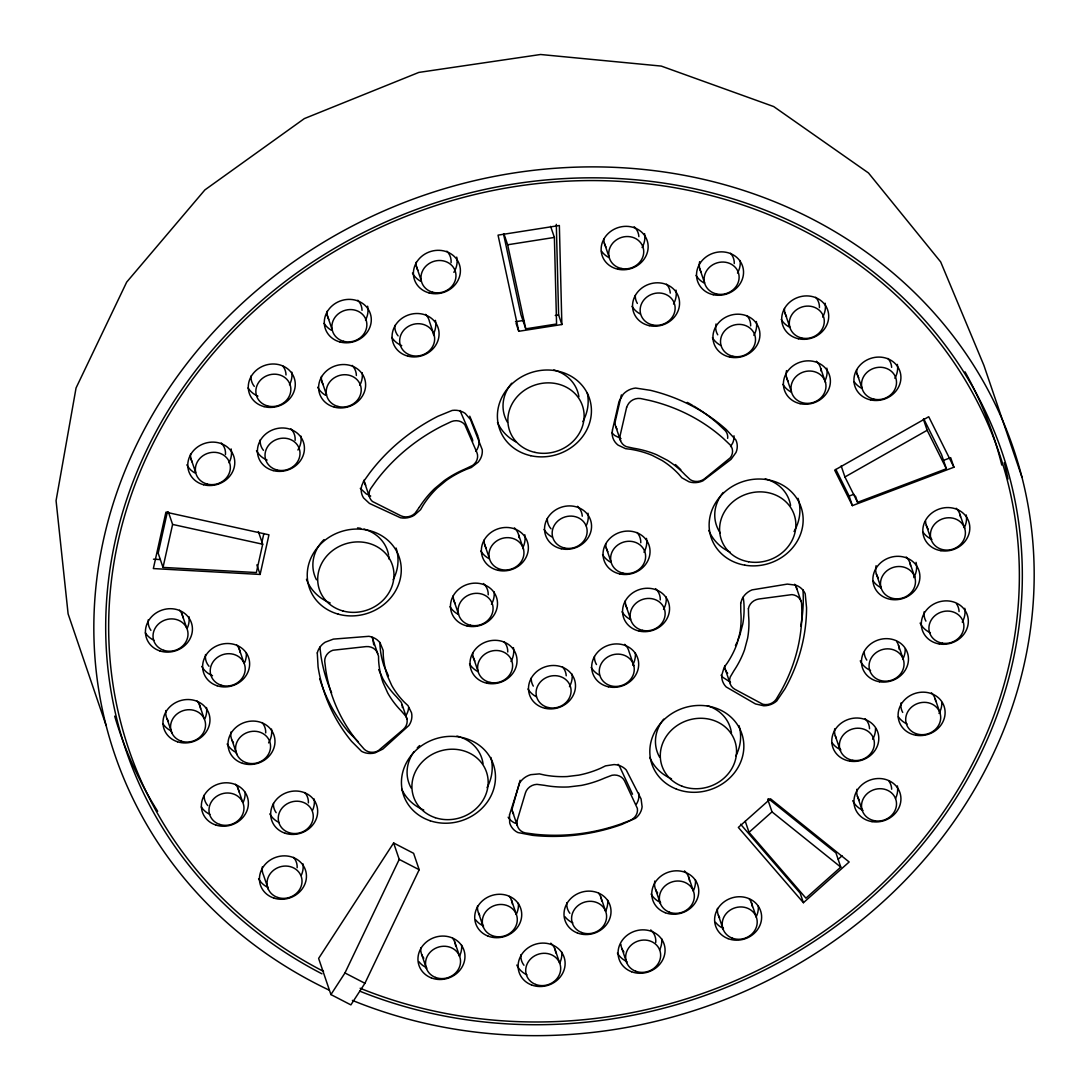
<?xml version="1.0" encoding="UTF-8"?>
<svg xmlns="http://www.w3.org/2000/svg" width="1090" height="1090" viewBox="0 0 1090 1090"><rect width="100%" height="100%" fill="white"/><g stroke="black" fill="none" stroke-linecap="round" stroke-linejoin="round"><path stroke-width="1.5" d="M167.397 511.864L158.173 553.202L163.01 567.413L256.368 572.55L262.69 544.223L258.385 531.579M163.01 567.413L172.602 524.426L168.31 511.796M261.654 543.419L263.862 533.514M260.115 574.444L268.958 534.822L165.925 512.177L153.349 568.571L260.115 574.444L256.859 564.879M621.395 394.88L615.387 420.89A11.867 10.736 -18.8 0 0 617.022 428.956M520.121 780.276L512.164 808.807A11.663 10.559 -18.8 0 0 513.635 814.08M330.924 994.571L344.958 972.961L399.226 859.397L393.626 842.979L318.621 958.423L330.924 994.571L350.885 1004.885L364.918 983.289L419.187 869.725L413.601 853.307L393.626 842.979M730.586 446.6L732.752 442.894A18.012 16.296 -18.8 0 0 733.992 435.796M768.491 798.725L835.948 852.911L840.785 867.122L805.919 898.16L749.021 832.338L772.006 811.873L767.701 799.243M838.278 859.206L842.093 855.814M803.412 902.711L849.165 861.986L770.494 798.793L738.339 827.419L803.412 902.711L800.155 893.146L740.6 824.231M923.802 419.023L941.528 454.544L946.379 468.755L857.585 502.327L844.927 476.97L927.154 430.278L923.394 419.214M835.839 469.449L849.137 496.059L853.892 494.26M942.741 460.661L950.671 457.664L953.927 467.229L852.394 505.624L834.668 470.144L928.721 416.734L953.927 467.229M503.88 233.71L507.64 244.773L554.388 237.429L556.568 324.002L525.775 328.839L520.925 314.628L503.512 233.859M515.516 321.714L523.799 320.419M555.287 315.473L558.611 314.956L561.868 324.52L518.772 331.292L516.061 323.308M153.472 559.197L160.257 559.565M172.602 524.426L262.69 544.223M517.328 823.89L514.589 822.95A18.012 16.296 -18.8 0 1 508.144 817.214M621.014 438.616L614.801 435.537A18.217 16.486 -18.8 0 1 611.749 432.403M370.695 496.045L366.199 493.865L360.286 488.334M399.226 859.397L419.187 869.725M344.958 972.961L364.918 983.289M730.518 682.258L722.943 677.394A18.217 16.486 -18.8 0 1 721.09 675.16M680.841 469.736L675.432 464.544M358.283 741.772L348.269 731.731A187.398 169.563 -18.8 0 1 319.765 678.838M772.006 811.873L840.785 867.122M459.98 410.48L472.065 438.371A11.867 10.736 -18.8 0 1 472.747 441.096M388.476 675.909L384.102 666.167A94.571 85.565 -18.8 0 1 380.001 645.634L379.933 642.419M927.154 430.278L946.379 468.755M469.763 416.176L478.06 436.395M378.68 669.573L382.903 678.798A100.866 91.26 -18.8 0 0 396.46 696.769L401.093 702.11A11.867 10.736 -18.8 0 1 402.346 707.533M1021.902 477.038L983.916 365.423L940.684 261.927L868.485 172.969L773.696 106.561L661.262 66.081L540.572 54.5L418.832 72.417L304.342 118.592L204.893 189.905L126.685 282.106L76.055 387.972L56.067 500.678L68.111 613.888L106.111 725.504M959.84 514.153L964.677 528.364A17.672 15.996 -18.8 0 1 943.845 549.864A17.672 15.996 -18.8 0 1 935.179 523.554A17.672 15.996 -18.8 0 1 964.677 528.364M926.282 525.285L931.119 539.495M857.122 373.856L861.958 388.067M909.918 562.903L914.755 577.114A17.672 15.996 -18.8 0 1 893.923 598.614A17.672 15.996 -18.8 0 1 885.257 572.305A17.672 15.996 -18.8 0 1 914.755 577.114M935.125 698.745L939.975 712.955A17.672 15.996 -18.8 0 1 919.143 734.456A17.672 15.996 -18.8 0 1 910.463 708.146A17.672 15.996 -18.8 0 1 939.975 712.955M820.688 368.352L825.525 382.563A17.672 15.996 -18.8 0 1 803.398 402.932A17.672 15.996 -18.8 0 1 796.518 376.077A17.672 15.996 -18.8 0 1 825.525 382.563M855.432 496.018L857.585 502.327M841.167 465.907L844.927 476.97M876.36 574.035L881.197 588.246M849.137 496.059L852.394 505.624M898.487 645.239L903.324 659.45A17.672 15.996 -18.8 0 1 882.505 680.95A17.672 15.996 -18.8 0 1 873.826 654.64A17.672 15.996 -18.8 0 1 903.324 659.45M784.895 312.68L789.732 326.891M786.585 377.603L791.435 391.814M699.725 268.63L704.562 282.841M796.082 586.624L800.918 600.835M857.408 796.231L862.245 810.442M835.253 735.723L840.09 749.934M604.337 243.111L609.174 257.335M724.986 668.429L729.823 682.64M550.614 226.379L554.388 237.429M615.7 426.463L620.537 440.687M745.26 821.274L749.021 832.338M751.351 902.534L756.188 916.745M606.231 547.848L611.068 562.072M625.755 605.018L630.592 619.229M633.808 665.649A17.672 15.996 -18.8 0 0 604.8 659.178A17.672 15.996 -18.8 0 0 611.681 686.019A17.672 15.996 -18.8 0 0 633.808 665.649L628.971 651.438A17.672 15.996 -18.8 0 0 624.706 644.313M718.378 915.287L723.229 929.498M688.485 876.578L693.322 890.789M655.526 889.331L660.363 903.542M518.663 534.986L523.5 549.197A17.672 15.996 -18.8 0 1 501.359 569.566A17.672 15.996 -18.8 0 1 494.479 542.711A17.672 15.996 -18.8 0 1 523.5 549.197M416.435 266.437L421.271 280.648M434.351 335.897A17.672 15.996 -18.8 0 0 405.725 328.281A17.672 15.996 -18.8 0 0 411.366 355.435A17.672 15.996 -18.8 0 0 434.351 335.897L429.514 321.686A17.672 15.996 -18.8 0 0 425.577 314.37M484.56 544.237L489.396 558.448M621.831 948.368L626.668 962.579M600.74 896.893L605.577 911.104M473.21 657.079L478.047 671.29M453.685 599.909L458.522 614.12M512.518 811.559L517.355 825.77M554.837 948.859L559.674 963.07M327.327 315.5L332.164 329.711M511.442 900.04L516.279 914.251M364.591 482.638L369.428 496.849M321.673 380.642L326.51 394.853M478.483 912.793L483.32 927.004M402.115 704.712L406.952 718.937M371.595 636.86A11.867 10.736 -18.8 0 1 372.875 639.367L378.53 656.207L378.611 660.526A100.866 91.26 -18.8 0 0 382.985 682.435L387.74 693.022A100.866 91.26 -18.8 0 0 401.297 710.98L405.93 716.321A11.867 10.736 -18.8 0 1 403.286 729.442L378.094 750.86A11.663 10.559 -18.8 0 1 364.264 749.252L358.147 742.29A181.103 163.868 -18.8 0 1 325.828 670.405L324.711 661.289A11.663 10.559 -18.8 0 1 332.845 650.253L366.036 646.602A11.867 10.736 -18.8 0 1 377.726 653.578M454.68 941.842L459.517 956.053M421.721 954.595L426.558 968.806M190.818 458.236L195.655 472.447M239.051 648.564L243.888 662.774M232.047 740.301L236.898 754.512M181.839 613.752L186.676 627.963M237.797 787.852L242.634 802.063M268.344 889.304L263.507 875.093A17.672 15.996 -18.8 0 1 262.322 866.877M199.388 704.576L204.225 718.787M167.042 718.773L171.879 732.984M372.875 639.367L373.747 644.871M478.374 437.662L479.001 440.21A18.217 16.486 -18.8 0 1 475.853 451.396M632.541 794.228L619.706 766.665A11.867 10.736 -18.8 0 0 618.098 764.335M507.64 244.773L525.775 328.839M518.772 331.292L498.048 235.14L559.361 225.507L561.868 324.52M743.176 597.225L743.762 601.476A100.866 91.26 -18.8 0 1 742.78 624.025L739.715 635.565A100.866 91.26 -18.8 0 1 737.426 641.329M319.874 647.079L320.991 656.194A181.103 163.868 -18.8 0 0 331.605 692.709M803.044 589.854L803.303 598.151A187.398 169.563 -18.8 0 1 800.755 626.355M638.767 793.166L638.863 797.267A18.012 16.296 -18.8 0 1 636.396 804.161M556.309 224.336L558.611 314.956M329.166 990.142A474.668 429.487 -18.8 0 1 321.1 243.724A474.668 429.487 -18.8 0 1 1033.838 558.312A474.668 429.487 -18.8 0 1 352.397 1000.388M966.271 514.971A23.735 21.473 -18.8 0 1 964.432 527.546M931.896 539.414A23.735 21.473 -18.8 0 1 923.039 532.206M906.226 557.004A17.672 15.996 -18.8 0 1 910.531 565.628M878.227 577.768A17.672 15.996 -18.8 0 1 876.101 565.696M956.148 508.253A17.672 15.996 -18.8 0 1 960.453 516.878M928.149 529.018A17.672 15.996 -18.8 0 1 925.56 521.156M916.05 562.345A23.735 21.473 -18.8 0 1 913.829 577.605M880.638 587.537A23.735 21.473 -18.8 0 1 873.117 580.956M321.959 973.82A462.691 418.655 -18.8 0 1 335.352 247.866A462.691 418.655 -18.8 0 1 1022.12 562.644A462.691 418.655 -18.8 0 1 359.823 991.178M323.526 971.408A459.694 415.944 -18.8 0 1 337.151 249.964A459.694 415.944 -18.8 0 1 1019.177 563.585A459.694 415.944 -18.8 0 1 360.136 988.249M1004.258 462.664A462.691 418.655 -18.8 0 1 1007.991 479.014M157.668 811.287A462.691 418.655 -18.8 0 1 114.695 716.157M965.032 371.854A459.694 415.944 -18.8 0 1 1001.778 465.048M562.508 666.889A17.672 15.996 -18.8 0 1 566.228 675.773M533.296 686.114A17.672 15.996 -18.8 0 1 531.239 678.089M572.141 674.192A23.735 21.473 -18.8 0 1 569.471 686.686M536.321 696.742A23.735 21.473 -18.8 0 1 528.01 689.016M956.475 603.724A17.672 15.996 -18.8 0 1 959.064 611.585M925.914 621.137A17.672 15.996 -18.8 0 1 924.238 611.64M964.773 608.274A23.735 21.473 -18.8 0 1 962.252 622.158M930.383 632.731A23.735 21.473 -18.8 0 1 920.11 623.085M825.144 303.211A23.735 21.473 -18.8 0 1 822.678 317.108M789.528 327.163A23.735 21.473 -18.8 0 1 781.217 319.438M816.424 361.226A17.672 15.996 -18.8 0 1 821.124 371.118M788.206 381.459A17.672 15.996 -18.8 0 1 786.517 370.614M815.715 297.311A17.672 15.996 -18.8 0 1 819.448 307.598M786.503 316.536A17.672 15.996 -18.8 0 1 784.446 308.511M523.963 965.25A17.672 15.996 -18.8 0 1 520.925 954.731M550.791 943.177A17.672 15.996 -18.8 0 1 555.805 952.933M561.786 952.129A23.735 21.473 -18.8 0 1 559.62 963.301M526.961 974.842A23.735 21.473 -18.8 0 1 516.796 965.086M479.75 915.287A17.672 15.996 -18.8 0 1 477.529 905.913M509.343 896.416A17.672 15.996 -18.8 0 1 512.409 904.114M518.39 903.31A23.735 21.473 -18.8 0 1 516.21 914.483M483.551 926.023A23.735 21.473 -18.8 0 1 475.635 919.851M657.611 892.969A17.672 15.996 -18.8 0 1 654.777 881.047M684.438 870.896A17.672 15.996 -18.8 0 1 689.452 880.652M423.806 958.219A17.672 15.996 -18.8 0 1 420.767 947.714M452.582 938.218A17.672 15.996 -18.8 0 1 455.647 945.902M661.739 938.885A23.735 21.473 -18.8 0 1 659.573 950.058M626.913 961.598A23.735 21.473 -18.8 0 1 617.403 953.096M461.629 945.112A23.735 21.473 -18.8 0 1 459.449 956.284M426.79 967.825A23.735 21.473 -18.8 0 1 418.873 961.652M695.434 879.848A23.735 21.473 -18.8 0 1 693.267 891.021M660.608 902.561A23.735 21.473 -18.8 0 1 651.098 894.059M719.659 917.766A17.672 15.996 -18.8 0 1 717.438 908.392M749.252 898.896A17.672 15.996 -18.8 0 1 752.318 906.594M650.744 929.933A17.672 15.996 -18.8 0 1 655.744 942.496M623.916 952.006A17.672 15.996 -18.8 0 1 620.864 944.308M758.299 905.804A23.735 21.473 -18.8 0 1 756.119 916.962M723.46 928.503A23.735 21.473 -18.8 0 1 715.544 922.344M569.866 913.284A17.672 15.996 -18.8 0 1 566.827 902.765M598.642 893.269A17.672 15.996 -18.8 0 1 601.707 900.953M607.689 900.163A23.735 21.473 -18.8 0 1 605.509 911.335M572.85 922.876A23.735 21.473 -18.8 0 1 564.933 916.704M513.444 647.61A23.735 21.473 -18.8 0 1 510.992 661.521M477.842 671.563A23.735 21.473 -18.8 0 1 469.518 663.837M504.03 641.71A17.672 15.996 -18.8 0 1 507.749 651.997M474.818 660.935A17.672 15.996 -18.8 0 1 472.76 652.91M483.51 583.531A17.672 15.996 -18.8 0 1 488.238 594.827M455.293 603.765A17.672 15.996 -18.8 0 1 453.236 595.74M494.138 591.843A23.735 21.473 -18.8 0 1 491.467 604.351M458.318 614.392A23.735 21.473 -18.8 0 1 450.006 606.68M514.385 527.86A17.672 15.996 -18.8 0 1 519.099 537.752M486.167 548.093A17.672 15.996 -18.8 0 1 484.11 540.068M524.808 534.768A23.735 21.473 -18.8 0 1 523.023 547.357M489.192 558.72A23.735 21.473 -18.8 0 1 480.881 551.009M746.95 315.596A17.672 15.996 -18.8 0 1 750.669 325.883M717.738 334.821A17.672 15.996 -18.8 0 1 716.035 323.975M756.365 321.496A23.735 21.473 -18.8 0 1 753.899 335.393M720.763 345.448A23.735 21.473 -18.8 0 1 712.438 337.723M826.833 368.134A23.735 21.473 -18.8 0 1 825.048 380.723M791.231 392.087A23.735 21.473 -18.8 0 1 782.906 384.361M887.941 358.474A17.672 15.996 -18.8 0 1 891.647 367.357M858.729 377.699A17.672 15.996 -18.8 0 1 856.672 369.687M897.356 364.387A23.735 21.473 -18.8 0 1 894.89 378.284M861.754 388.34A23.735 21.473 -18.8 0 1 854.206 381.786M635.32 652.624A23.735 21.473 -18.8 0 1 632.65 665.132M599.514 675.173A23.735 21.473 -18.8 0 1 591.189 667.462M596.489 664.546A17.672 15.996 -18.8 0 1 594.432 656.521M730.545 253.262A17.672 15.996 -18.8 0 1 734.279 263.548M701.333 272.486A17.672 15.996 -18.8 0 1 699.644 261.641M644.585 233.642A23.735 21.473 -18.8 0 1 642.119 247.553M608.969 257.594A23.735 21.473 -18.8 0 1 601.421 251.054M740.178 260.565A23.735 21.473 -18.8 0 1 737.508 273.059M704.358 283.114A23.735 21.473 -18.8 0 1 696.047 275.389M634.176 226.734A17.672 15.996 -18.8 0 1 638.876 236.625M605.945 246.967A17.672 15.996 -18.8 0 1 603.887 238.942M675.991 290.117A23.735 21.473 -18.8 0 1 673.525 304.015M640.375 314.07A23.735 21.473 -18.8 0 1 632.05 306.345M666.562 284.218A17.672 15.996 -18.8 0 1 670.268 293.101M637.35 303.442A17.672 15.996 -18.8 0 1 635.293 295.417M905.218 648.863A23.735 21.473 -18.8 0 1 903.079 658.646M870.542 670.514A23.735 21.473 -18.8 0 1 860.255 660.867M896.62 641.492A17.672 15.996 -18.8 0 1 899.209 649.354M866.809 660.104A17.672 15.996 -18.8 0 1 864.22 652.242M931.446 692.845A17.672 15.996 -18.8 0 1 935.751 701.47M902.711 712.424A17.672 15.996 -18.8 0 1 901.035 702.927M941.855 702.369A23.735 21.473 -18.8 0 1 939.035 713.446M907.18 724.019A23.735 21.473 -18.8 0 1 898.337 716.811M875.529 728.229A23.735 21.473 -18.8 0 1 872.708 739.306M840.853 749.865A23.735 21.473 -18.8 0 1 832.011 742.658M865.119 718.705A17.672 15.996 -18.8 0 1 869.534 728.72M836.384 738.284A17.672 15.996 -18.8 0 1 834.708 728.788M889.086 781.353A17.672 15.996 -18.8 0 1 891.675 789.215M859.274 799.965A17.672 15.996 -18.8 0 1 856.863 789.283M897.397 785.917A23.735 21.473 -18.8 0 1 895.544 798.493M863.008 810.361A23.735 21.473 -18.8 0 1 852.721 800.728M587.987 513.213A23.735 21.473 -18.8 0 1 586.216 525.789M552.385 537.166A23.735 21.473 -18.8 0 1 544.06 529.44M577.577 506.291A17.672 15.996 -18.8 0 1 582.278 516.197M551.022 528.8A17.672 15.996 -18.8 0 1 547.303 518.513M646.479 538.392A23.735 21.473 -18.8 0 1 644.013 552.289M610.863 562.331A23.735 21.473 -18.8 0 1 602.552 554.619M637.051 532.479A17.672 15.996 -18.8 0 1 640.784 542.766M607.839 551.704A17.672 15.996 -18.8 0 1 605.781 543.678M655.581 588.641A17.672 15.996 -18.8 0 1 660.295 599.936M627.363 608.874A17.672 15.996 -18.8 0 1 625.306 600.849M666.194 596.952A23.735 21.473 -18.8 0 1 663.524 609.46M630.388 619.502A23.735 21.473 -18.8 0 1 622.063 611.79M765.221 478.905A38.504 34.839 -18.8 0 1 790.591 505.488M720.231 532.901A38.504 34.839 -18.8 0 1 723.201 492.476M798.057 498.307A47.47 42.946 -18.8 0 1 794.051 531.511M730.177 552.139A47.47 42.946 -18.8 0 1 708.813 530.476M659.491 756.978A38.504 34.839 -18.8 0 1 663.701 719.141M707.192 705.68A38.504 34.839 -18.8 0 1 731.472 733.12M739.034 725.627A47.47 42.946 -18.8 0 1 735.886 755.847M671.508 778.819A47.47 42.946 -18.8 0 1 649.763 757.482M221.284 442.976A17.672 15.996 -18.8 0 1 225.48 454.476M192.249 462.16A17.672 15.996 -18.8 0 1 190.559 454.04M290.935 428.833A17.672 15.996 -18.8 0 1 295.131 440.346M263.453 450.347A17.672 15.996 -18.8 0 1 260.21 439.897M301.003 436.163A23.735 21.473 -18.8 0 1 297.911 449.993M267.077 460.075A23.735 21.473 -18.8 0 1 256.491 450.715M231.121 448.93A23.735 21.473 -18.8 0 1 229.009 462.841M194.783 472.924A23.735 21.473 -18.8 0 1 186.84 464.858M304.805 792.539A17.672 15.996 -18.8 0 1 308.402 802.867M276.151 812.677A17.672 15.996 -18.8 0 1 273.427 803.439M302.993 863.852A23.735 21.473 -18.8 0 1 301.412 875.066M267.936 887.437A23.735 21.473 -18.8 0 1 258.603 878.772M293.578 857.38A17.672 15.996 -18.8 0 1 297.175 867.708M314.22 799.011A23.735 21.473 -18.8 0 1 312.639 810.224M279.163 822.596A23.735 21.473 -18.8 0 1 269.829 813.93M435.414 320.324A23.735 21.473 -18.8 0 1 433.302 334.235M401.719 345.612A23.735 21.473 -18.8 0 1 391.841 337.464M357.793 300.241A17.672 15.996 -18.8 0 1 362.03 310.337M328.758 319.425A17.672 15.996 -18.8 0 1 327.068 311.304M367.63 306.195A23.735 21.473 -18.8 0 1 365.518 320.106M331.278 330.188A23.735 21.473 -18.8 0 1 324.057 323.335M398.095 335.884A17.672 15.996 -18.8 0 1 394.853 325.433M446.9 251.177A17.672 15.996 -18.8 0 1 451.096 262.676M417.865 270.361A17.672 15.996 -18.8 0 1 416.176 262.24M282.719 365.913A17.672 15.996 -18.8 0 1 286.016 374.96M254.297 386.378A17.672 15.996 -18.8 0 1 251.054 375.927M291.847 372.194A23.735 21.473 -18.8 0 1 289.504 384.729M257.921 396.106A23.735 21.473 -18.8 0 1 248.043 387.958M456.737 257.117A23.735 21.473 -18.8 0 1 453.876 272.337M420.386 281.125A23.735 21.473 -18.8 0 1 412.456 273.059M362.207 372.726A23.735 21.473 -18.8 0 1 359.85 385.26M325.624 395.329A23.735 21.473 -18.8 0 1 317.694 387.277M352.138 365.395A17.672 15.996 -18.8 0 1 356.375 375.491M323.09 384.566A17.672 15.996 -18.8 0 1 321.414 376.459M411.257 788.165A38.504 34.839 -18.8 0 1 414.118 751.61M417.252 747.876A38.504 34.839 -18.8 0 1 419.636 745.574M456.928 736.091A38.504 34.839 -18.8 0 1 460.034 736.99M461.547 737.521A38.504 34.839 -18.8 0 1 483.047 763.736M490.922 757.496A47.47 42.946 -18.8 0 1 487.039 787.648M423.751 810.02A47.47 42.946 -18.8 0 1 401.651 789.01M388.803 556.118A38.504 34.839 -18.8 0 1 389.103 559.17M316.468 579.798A38.504 34.839 -18.8 0 1 323.989 539.618M357.534 527.901A38.504 34.839 -18.8 0 1 360.804 528.378M363.965 529.113A38.504 34.839 -18.8 0 1 388.544 554.633M396.079 548.038A47.47 42.946 -18.8 0 1 393.149 579.757M330.175 602.961A47.47 42.946 -18.8 0 1 306.467 579.335M408.627 707.492A18.217 16.486 -18.8 0 1 405.712 715.844M365.736 485.145A11.663 10.559 -18.8 0 1 364.21 479.9M587.306 393.013A47.47 42.946 -18.8 0 1 582.823 421.626M516.333 442.104A47.47 42.946 -18.8 0 1 497.476 422.375M553.802 369.987A38.504 34.839 -18.8 0 1 578.913 396.774M507.518 422.348A38.504 34.839 -18.8 0 1 511.673 383.23M727.657 438.344A11.663 10.559 -18.8 0 0 725.245 430.632L718.487 424.214A181.103 163.868 -18.8 0 0 693.717 406.052M687.286 402.387A181.103 163.868 -18.8 0 1 692.45 405.303M736.799 642.746A100.866 91.26 -18.8 0 1 735.45 645.566M727.67 673.307A11.867 10.736 -18.8 0 1 724.796 665.609M794.651 584.254A11.663 10.559 -18.8 0 1 796.776 589.295M150.911 630.361A17.672 15.996 -18.8 0 1 148.308 619.72M179.564 610.223A17.672 15.996 -18.8 0 1 183.025 617.744M271.533 729.06A23.735 21.473 -18.8 0 1 268.59 742.889M236.476 752.645A23.735 21.473 -18.8 0 1 227.142 743.993M262.118 722.588A17.672 15.996 -18.8 0 1 265.715 732.93M233.464 742.726A17.672 15.996 -18.8 0 1 230.862 732.085M188.979 616.695A23.735 21.473 -18.8 0 1 187.398 627.908M153.922 640.28A23.735 21.473 -18.8 0 1 145.311 632.84M207.74 805.565A17.672 15.996 -18.8 0 1 204.13 795.223M235.508 784.323A17.672 15.996 -18.8 0 1 238.983 791.858M245.087 792.185A23.735 21.473 -18.8 0 1 243.343 802.008M209.88 814.38A23.735 21.473 -18.8 0 1 201.269 806.941M168.446 721.185A17.672 15.996 -18.8 0 1 165.857 710.544M197.099 701.061A17.672 15.996 -18.8 0 1 200.574 708.582M206.514 707.519A23.735 21.473 -18.8 0 1 204.934 718.732M171.471 731.118A23.735 21.473 -18.8 0 1 162.86 723.665M208.994 666.276A17.672 15.996 -18.8 0 1 205.52 654.531M236.762 645.048A17.672 15.996 -18.8 0 1 240.236 652.569M246.326 652.91A23.735 21.473 -18.8 0 1 244.596 662.72M212.496 675.691A23.735 21.473 -18.8 0 1 201.786 666.44M509.507 814.884L509.684 822.882A18.012 16.296 -18.8 0 0 517.845 832.528L532.56 835.335A187.398 169.563 -18.8 0 0 621.559 824.558L635.579 818.249A18.012 16.296 -18.8 0 0 642.119 806.832L641.083 798.943L626.26 769.99A18.217 16.486 -18.8 0 0 614.133 764.567L605.509 765.875L600.781 768.191A94.571 85.565 -18.8 0 1 578.736 775.14L567.1 776.557A94.571 85.565 -18.8 0 1 544.414 775.017L539.414 773.886L530.748 774.677A18.217 16.486 -18.8 0 0 519.671 782.906L509.507 814.884M517.246 820.211L517.014 823.018A11.663 10.559 -18.8 0 0 525.407 832.951L535.217 834.259A181.103 163.868 -18.8 0 0 621.218 823.836L630.633 820.198A11.663 10.559 -18.8 0 0 637.378 808.439L624.543 780.876A11.867 10.736 -18.8 0 0 611.981 775.263L604.773 778.001A100.866 91.26 -18.8 0 1 581.27 785.427L568.599 786.953A100.866 91.26 -18.8 0 1 544.4 785.318L536.92 784.35A11.867 10.736 -18.8 0 0 525.434 792.88L517.246 820.211M612.471 429.964L612.13 433.943A18.217 16.486 -18.8 0 0 618.057 445.102L625.565 448.671L630.701 449.298A94.571 85.565 -18.8 0 1 652.188 455.361L662.107 460.498A94.571 85.565 -18.8 0 1 678.688 474.109L681.836 477.774L689.044 481.807A18.217 16.486 -18.8 0 0 702.859 480.867L731.063 459.326L736.009 452.473A18.012 16.296 -18.8 0 0 735.818 439.883L726.212 429.514A187.398 169.563 -18.8 0 0 650.457 390.329L635.593 388.054A18.012 16.296 -18.8 0 0 623.262 394.158L619.052 401.393L612.471 429.964M317.285 652.924L318.076 666.917A187.398 169.563 -18.8 0 0 351.525 741.295L361.539 751.337A18.012 16.296 -18.8 0 0 374.96 752.904L382.835 749.089L408.968 725.409A18.217 16.486 -18.8 0 0 411.516 712.751L408.014 705.625L404.445 702.314A94.571 85.565 -18.8 0 1 391.732 685.474L387.359 675.732A94.571 85.565 -18.8 0 1 383.258 655.199L383.162 650.389L380.178 643.045A18.217 16.486 -18.8 0 0 368.911 636.315L333.377 639.108L325.174 642.201A18.012 16.296 -18.8 0 0 317.285 652.924M740.71 603.152L740.791 611.871A94.571 85.565 -18.8 0 1 739.878 633.018L737.058 643.618A94.571 85.565 -18.8 0 1 727.139 663.211L724.142 667.325L721.771 675.146A18.217 16.486 -18.8 0 0 726.199 686.959L755.452 703.936L763.763 705.789A18.012 16.296 -18.8 0 0 776.693 701.02L785.004 688.771A187.398 169.563 -18.8 0 0 806.559 607.716L805.21 593.791A18.012 16.296 -18.8 0 0 795.836 585.167L787.321 584.104L752.005 589.894A18.217 16.486 -18.8 0 0 741.977 599.2L740.71 603.152M748.408 608.656L748.598 615.687A100.866 91.26 -18.8 0 1 747.617 638.236L744.552 649.776A100.866 91.26 -18.8 0 1 733.979 670.663L730.232 677.013A11.867 10.736 -18.8 0 0 734.824 689.262L762.809 704.249A11.663 10.559 -18.8 0 0 776.135 699.33L781.08 691.033A181.103 163.868 -18.8 0 0 801.899 612.716L801.613 603.506A11.663 10.559 -18.8 0 0 791.953 594.609L758.817 599.01A11.867 10.736 -18.8 0 0 748.408 608.656M626.6 407.456L620.224 435.101A11.867 10.736 -18.8 0 0 626.382 446.668L633.712 448.262A100.866 91.26 -18.8 0 1 656.616 454.734L667.407 460.307A100.866 91.26 -18.8 0 1 685.092 474.831L690.283 479.709A11.867 10.736 -18.8 0 0 704.59 478.728L730.273 457.8A11.663 10.559 -18.8 0 0 730.082 444.843L723.324 438.425A181.103 163.868 -18.8 0 0 650.117 400.561L640.511 398.518A11.663 10.559 -18.8 0 0 627.813 404.812L626.6 407.456M363.515 481.603L361.798 485.513A18.012 16.296 -18.8 0 0 363.542 497.898L369.456 503.43L400.439 517.75A18.217 16.486 -18.8 0 0 414.132 515.352L420.59 509.643L423.111 505.283A94.571 85.565 -18.8 0 1 437.294 487.911L446.246 480.486A94.571 85.565 -18.8 0 1 466.397 469.34L471.33 467.487L478.156 462.174A18.217 16.486 -18.8 0 0 482.257 449.775L470.471 419.514L465.226 413.437A18.012 16.296 -18.8 0 0 452.187 410.426L437.948 416.257A187.398 169.563 -18.8 0 0 369.633 473.019L363.515 481.603M419.364 507.245L415.018 513.295A11.867 10.736 -18.8 0 1 400.834 515.774L372.412 501.468A11.663 10.559 -18.8 0 1 370.614 488.702L376.254 480.758A181.103 163.868 -18.8 0 1 442.281 425.918L451.396 421.585A11.663 10.559 -18.8 0 1 464.817 424.691L476.916 452.582A11.867 10.736 -18.8 0 1 472.651 465.416L465.703 468.755A100.866 91.26 -18.8 0 0 444.216 480.649L434.488 488.715A100.866 91.26 -18.8 0 0 419.364 507.245M940.874 550.682A23.735 21.473 -18.8 0 0 968.847 521.81A23.735 21.473 -18.8 0 0 929.239 515.352A23.735 21.473 -18.8 0 0 940.874 550.682M890.952 599.432A23.735 21.473 -18.8 0 0 918.925 570.561A23.735 21.473 -18.8 0 0 879.303 564.102A23.735 21.473 -18.8 0 0 890.952 599.432M548.488 707.587A17.672 15.996 -18.8 0 0 570.629 687.218A17.672 15.996 -18.8 0 0 541.607 680.732A17.672 15.996 -18.8 0 0 548.488 707.587M942.346 643.168A17.672 15.996 -18.8 0 0 963.178 621.668A17.672 15.996 -18.8 0 0 933.68 616.858A17.672 15.996 -18.8 0 0 942.346 643.168M939.376 643.986A23.735 21.473 -18.8 0 0 967.348 615.114A23.735 21.473 -18.8 0 0 927.726 608.656A23.735 21.473 -18.8 0 0 939.376 643.986M800.074 403.668A23.735 21.473 -18.8 0 0 829.79 376.336A23.735 21.473 -18.8 0 0 790.836 367.63A23.735 21.473 -18.8 0 0 800.074 403.668M798.371 338.745A23.735 21.473 -18.8 0 0 828.1 311.413A23.735 21.473 -18.8 0 0 789.133 302.707A23.735 21.473 -18.8 0 0 798.371 338.745M801.695 337.995A17.672 15.996 -18.8 0 0 823.836 317.64A17.672 15.996 -18.8 0 0 794.814 311.154A17.672 15.996 -18.8 0 0 801.695 337.995M535.721 984.474A17.672 15.996 -18.8 0 0 560.642 967.143A17.672 15.996 -18.8 0 0 533.228 956.748A17.672 15.996 -18.8 0 0 535.721 984.474M531.579 984.978A23.735 21.473 -18.8 0 0 565.042 961.707A23.735 21.473 -18.8 0 0 528.228 947.741A23.735 21.473 -18.8 0 0 531.579 984.978M492.326 935.656A17.672 15.996 -18.8 0 0 517.246 918.325A17.672 15.996 -18.8 0 0 489.819 907.929A17.672 15.996 -18.8 0 0 492.326 935.656M488.17 936.16A23.735 21.473 -18.8 0 0 521.647 912.875A23.735 21.473 -18.8 0 0 484.832 898.923A23.735 21.473 -18.8 0 0 488.17 936.16M435.564 977.457A17.672 15.996 -18.8 0 0 460.484 960.113A17.672 15.996 -18.8 0 0 433.057 949.717A17.672 15.996 -18.8 0 0 435.564 977.457M669.369 912.194A17.672 15.996 -18.8 0 0 694.289 894.863A17.672 15.996 -18.8 0 0 666.876 884.467A17.672 15.996 -18.8 0 0 669.369 912.194M631.532 971.735A23.735 21.473 -18.8 0 0 664.995 948.45A23.735 21.473 -18.8 0 0 628.181 934.498A23.735 21.473 -18.8 0 0 631.532 971.735M665.227 912.698A23.735 21.473 -18.8 0 0 698.69 889.426A23.735 21.473 -18.8 0 0 661.875 875.461A23.735 21.473 -18.8 0 0 665.227 912.698M732.221 938.136A17.672 15.996 -18.8 0 0 757.155 920.805A17.672 15.996 -18.8 0 0 729.728 910.409A17.672 15.996 -18.8 0 0 732.221 938.136M431.408 977.948A23.735 21.473 -18.8 0 0 464.885 954.676A23.735 21.473 -18.8 0 0 428.057 940.725A23.735 21.473 -18.8 0 0 431.408 977.948M635.674 971.231A17.672 15.996 -18.8 0 0 660.595 953.9A17.672 15.996 -18.8 0 0 633.181 943.504A17.672 15.996 -18.8 0 0 635.674 971.231M581.61 932.509A17.672 15.996 -18.8 0 0 606.544 915.178A17.672 15.996 -18.8 0 0 579.117 904.768A17.672 15.996 -18.8 0 0 581.61 932.509M728.079 938.64A23.735 21.473 -18.8 0 0 761.556 915.368A23.735 21.473 -18.8 0 0 724.727 901.403A23.735 21.473 -18.8 0 0 728.079 938.64M577.468 933.013A23.735 21.473 -18.8 0 0 610.945 909.728A23.735 21.473 -18.8 0 0 574.117 895.776A23.735 21.473 -18.8 0 0 577.468 933.013M545.163 708.323A23.735 21.473 -18.8 0 0 574.893 680.991A23.735 21.473 -18.8 0 0 535.926 672.285A23.735 21.473 -18.8 0 0 545.163 708.323M490.01 682.408A17.672 15.996 -18.8 0 0 512.15 662.039A17.672 15.996 -18.8 0 0 483.129 655.553A17.672 15.996 -18.8 0 0 490.01 682.408M486.685 683.158A23.735 21.473 -18.8 0 0 516.415 655.812A23.735 21.473 -18.8 0 0 477.447 647.106A23.735 21.473 -18.8 0 0 486.685 683.158M470.485 625.238A17.672 15.996 -18.8 0 0 492.626 604.868A17.672 15.996 -18.8 0 0 463.604 598.383A17.672 15.996 -18.8 0 0 470.485 625.238M467.16 625.987A23.735 21.473 -18.8 0 0 496.89 598.642A23.735 21.473 -18.8 0 0 457.923 589.935A23.735 21.473 -18.8 0 0 467.16 625.987M498.048 570.315A23.735 21.473 -18.8 0 0 527.764 542.97A23.735 21.473 -18.8 0 0 488.797 534.264A23.735 21.473 -18.8 0 0 498.048 570.315M732.93 356.294A17.672 15.996 -18.8 0 0 755.057 335.924A17.672 15.996 -18.8 0 0 726.049 329.439A17.672 15.996 -18.8 0 0 732.93 356.294M729.605 357.03A23.735 21.473 -18.8 0 0 759.321 329.698A23.735 21.473 -18.8 0 0 720.354 320.991A23.735 21.473 -18.8 0 0 729.605 357.03M873.921 399.172A17.672 15.996 -18.8 0 0 896.062 378.816A17.672 15.996 -18.8 0 0 867.041 372.33A17.672 15.996 -18.8 0 0 873.921 399.172M870.597 399.921A23.735 21.473 -18.8 0 0 900.313 372.576A23.735 21.473 -18.8 0 0 861.359 363.869A23.735 21.473 -18.8 0 0 870.597 399.921M621.15 268.44A17.672 15.996 -18.8 0 0 643.277 248.07A17.672 15.996 -18.8 0 0 614.256 241.599A17.672 15.996 -18.8 0 0 621.15 268.44M713.214 294.709A23.735 21.473 -18.8 0 0 742.93 267.363A23.735 21.473 -18.8 0 0 703.963 258.657A23.735 21.473 -18.8 0 0 713.214 294.709M608.356 686.768A23.735 21.473 -18.8 0 0 638.072 659.423A23.735 21.473 -18.8 0 0 599.119 650.716A23.735 21.473 -18.8 0 0 608.356 686.768M617.826 269.189A23.735 21.473 -18.8 0 0 647.542 241.844A23.735 21.473 -18.8 0 0 608.574 233.137A23.735 21.473 -18.8 0 0 617.826 269.189M716.539 293.959A17.672 15.996 -18.8 0 0 738.666 273.59A17.672 15.996 -18.8 0 0 709.645 267.104A17.672 15.996 -18.8 0 0 716.539 293.959M649.218 325.651A23.735 21.473 -18.8 0 0 678.947 298.306A23.735 21.473 -18.8 0 0 639.98 289.599A23.735 21.473 -18.8 0 0 649.218 325.651M652.542 324.902A17.672 15.996 -18.8 0 0 674.683 304.546A17.672 15.996 -18.8 0 0 645.662 298.06A17.672 15.996 -18.8 0 0 652.542 324.902M879.535 681.768A23.735 21.473 -18.8 0 0 907.493 652.896A23.735 21.473 -18.8 0 0 867.885 646.438A23.735 21.473 -18.8 0 0 879.535 681.768M916.172 735.273A23.735 21.473 -18.8 0 0 944.131 706.402A23.735 21.473 -18.8 0 0 904.523 699.944A23.735 21.473 -18.8 0 0 916.172 735.273M852.816 760.316A17.672 15.996 -18.8 0 0 873.649 738.816A17.672 15.996 -18.8 0 0 844.15 734.006A17.672 15.996 -18.8 0 0 852.816 760.316M849.846 761.133A23.735 21.473 -18.8 0 0 877.818 732.262A23.735 21.473 -18.8 0 0 838.196 725.804A23.735 21.473 -18.8 0 0 849.846 761.133M874.97 820.811A17.672 15.996 -18.8 0 0 895.789 799.311A17.672 15.996 -18.8 0 0 866.291 794.501A17.672 15.996 -18.8 0 0 874.97 820.811M872 821.628A23.735 21.473 -18.8 0 0 899.958 792.757A23.735 21.473 -18.8 0 0 860.351 786.299A23.735 21.473 -18.8 0 0 872 821.628M561.227 548.747A23.735 21.473 -18.8 0 0 590.944 521.402A23.735 21.473 -18.8 0 0 551.99 512.695A23.735 21.473 -18.8 0 0 561.227 548.747M564.552 547.998A17.672 15.996 -18.8 0 0 586.692 527.642A17.672 15.996 -18.8 0 0 557.671 521.156A17.672 15.996 -18.8 0 0 564.552 547.998M623.03 573.177A17.672 15.996 -18.8 0 0 645.171 552.821A17.672 15.996 -18.8 0 0 616.15 546.335A17.672 15.996 -18.8 0 0 623.03 573.177M619.706 573.926A23.735 21.473 -18.8 0 0 649.436 546.581A23.735 21.473 -18.8 0 0 610.468 537.874A23.735 21.473 -18.8 0 0 619.706 573.926M642.555 630.347A17.672 15.996 -18.8 0 0 664.696 609.978A17.672 15.996 -18.8 0 0 635.674 603.492A17.672 15.996 -18.8 0 0 642.555 630.347M639.231 631.096A23.735 21.473 -18.8 0 0 668.947 603.751A23.735 21.473 -18.8 0 0 629.993 595.045A23.735 21.473 -18.8 0 0 639.231 631.096M748.571 561.759A38.504 34.839 -18.8 0 0 794.365 515.27A38.504 34.839 -18.8 0 0 730.232 504.275A38.504 34.839 -18.8 0 0 748.571 561.759M744.865 565.179A47.47 42.946 -18.8 0 0 801.313 507.872A47.47 42.946 -18.8 0 0 722.248 494.315A47.47 42.946 -18.8 0 0 744.865 565.179M681.781 786.094A38.504 34.839 -18.8 0 0 736.458 748.844A38.504 34.839 -18.8 0 0 677.026 725.599A38.504 34.839 -18.8 0 0 681.781 786.094M676.318 789.037A47.47 42.946 -18.8 0 0 743.734 743.107A47.47 42.946 -18.8 0 0 670.473 714.454A47.47 42.946 -18.8 0 0 676.318 789.037M203.517 484.723A23.735 21.473 -18.8 0 0 234.377 458.495A23.735 21.473 -18.8 0 0 195.941 448.262A23.735 21.473 -18.8 0 0 203.517 484.723M276.724 469.899A17.672 15.996 -18.8 0 0 299.709 450.361A17.672 15.996 -18.8 0 0 271.083 442.744A17.672 15.996 -18.8 0 0 276.724 469.899M207.073 484.042A17.672 15.996 -18.8 0 0 230.058 464.504A17.672 15.996 -18.8 0 0 201.432 456.887A17.672 15.996 -18.8 0 0 207.073 484.042M273.958 898.106A23.735 21.473 -18.8 0 0 306.249 873.417A23.735 21.473 -18.8 0 0 268.63 861.182A23.735 21.473 -18.8 0 0 273.958 898.106M277.827 897.506A17.672 15.996 -18.8 0 0 301.875 879.112A17.672 15.996 -18.8 0 0 273.863 870.011A17.672 15.996 -18.8 0 0 277.827 897.506M273.168 470.58A23.735 21.473 -18.8 0 0 304.028 444.352A23.735 21.473 -18.8 0 0 265.592 434.12A23.735 21.473 -18.8 0 0 273.168 470.58M285.185 833.264A23.735 21.473 -18.8 0 0 317.476 808.576A23.735 21.473 -18.8 0 0 279.858 796.34A23.735 21.473 -18.8 0 0 285.185 833.264M289.054 832.665A17.672 15.996 -18.8 0 0 313.116 814.271A17.672 15.996 -18.8 0 0 285.09 805.169A17.672 15.996 -18.8 0 0 289.054 832.665M340.026 341.988A23.735 21.473 -18.8 0 0 370.886 315.759A23.735 21.473 -18.8 0 0 332.45 305.527A23.735 21.473 -18.8 0 0 340.026 341.988M407.81 356.117A23.735 21.473 -18.8 0 0 438.671 329.889A23.735 21.473 -18.8 0 0 400.234 319.656A23.735 21.473 -18.8 0 0 407.81 356.117M343.582 341.306A17.672 15.996 -18.8 0 0 366.567 321.768A17.672 15.996 -18.8 0 0 337.941 314.152A17.672 15.996 -18.8 0 0 343.582 341.306M432.689 292.243A17.672 15.996 -18.8 0 0 455.675 272.704A17.672 15.996 -18.8 0 0 427.048 265.074A17.672 15.996 -18.8 0 0 432.689 292.243M264.012 406.611A23.735 21.473 -18.8 0 0 294.872 380.383A23.735 21.473 -18.8 0 0 256.436 370.15A23.735 21.473 -18.8 0 0 264.012 406.611M267.568 405.93A17.672 15.996 -18.8 0 0 290.553 386.391A17.672 15.996 -18.8 0 0 261.927 378.761A17.672 15.996 -18.8 0 0 267.568 405.93M429.133 292.924A23.735 21.473 -18.8 0 0 459.994 266.696A23.735 21.473 -18.8 0 0 421.558 256.463A23.735 21.473 -18.8 0 0 429.133 292.924M337.927 406.447A17.672 15.996 -18.8 0 0 360.913 386.909A17.672 15.996 -18.8 0 0 332.286 379.293A17.672 15.996 -18.8 0 0 337.927 406.447M334.358 407.142A23.735 21.473 -18.8 0 0 365.218 380.901A23.735 21.473 -18.8 0 0 326.796 370.668A23.735 21.473 -18.8 0 0 334.358 407.142M435.223 817.677A38.504 34.839 -18.8 0 0 487.884 777.947A38.504 34.839 -18.8 0 0 427.035 757.686A38.504 34.839 -18.8 0 0 435.223 817.677M430.182 820.77A47.47 42.946 -18.8 0 0 495.119 771.788A47.47 42.946 -18.8 0 0 420.086 746.813A47.47 42.946 -18.8 0 0 430.182 820.77M342.873 610.945A38.504 34.839 -18.8 0 0 393.381 568.844A38.504 34.839 -18.8 0 0 331.265 551.622A38.504 34.839 -18.8 0 0 342.873 610.945M338.268 614.16A47.47 42.946 -18.8 0 0 400.548 562.263A47.47 42.946 -18.8 0 0 323.962 541.035A47.47 42.946 -18.8 0 0 338.268 614.16M530.762 455.702A47.47 42.946 -18.8 0 0 590.208 401.025A47.47 42.946 -18.8 0 0 512.273 383.612A47.47 42.946 -18.8 0 0 530.762 455.702M534.918 452.377A38.504 34.839 -18.8 0 0 583.136 408.014A38.504 34.839 -18.8 0 0 519.93 393.885A38.504 34.839 -18.8 0 0 534.918 452.377M242.498 763.313A23.735 21.473 -18.8 0 0 274.789 738.625A23.735 21.473 -18.8 0 0 237.17 726.39A23.735 21.473 -18.8 0 0 242.498 763.313M163.813 650.349A17.672 15.996 -18.8 0 0 187.862 631.955A17.672 15.996 -18.8 0 0 159.849 622.853A17.672 15.996 -18.8 0 0 163.813 650.349M219.771 824.449A17.672 15.996 -18.8 0 0 243.819 806.069A17.672 15.996 -18.8 0 0 215.806 796.953A17.672 15.996 -18.8 0 0 219.771 824.449M159.944 650.948A23.735 21.473 -18.8 0 0 192.235 626.26A23.735 21.473 -18.8 0 0 154.617 614.024A23.735 21.473 -18.8 0 0 159.944 650.948M215.888 825.048A23.735 21.473 -18.8 0 0 248.193 800.36A23.735 21.473 -18.8 0 0 210.561 788.125A23.735 21.473 -18.8 0 0 215.888 825.048M246.367 762.714A17.672 15.996 -18.8 0 0 270.415 744.334A17.672 15.996 -18.8 0 0 242.402 735.219A17.672 15.996 -18.8 0 0 246.367 762.714M181.349 741.186A17.672 15.996 -18.8 0 0 205.41 722.793A17.672 15.996 -18.8 0 0 177.384 713.678A17.672 15.996 -18.8 0 0 181.349 741.186M177.479 741.772A23.735 21.473 -18.8 0 0 209.771 717.084A23.735 21.473 -18.8 0 0 172.152 704.849A23.735 21.473 -18.8 0 0 177.479 741.772M221.025 685.16A17.672 15.996 -18.8 0 0 245.073 666.78A17.672 15.996 -18.8 0 0 217.046 657.665A17.672 15.996 -18.8 0 0 221.025 685.16M217.142 685.76A23.735 21.473 -18.8 0 0 249.433 661.071A23.735 21.473 -18.8 0 0 211.814 648.836A23.735 21.473 -18.8 0 0 217.142 685.76"/></g></svg>
